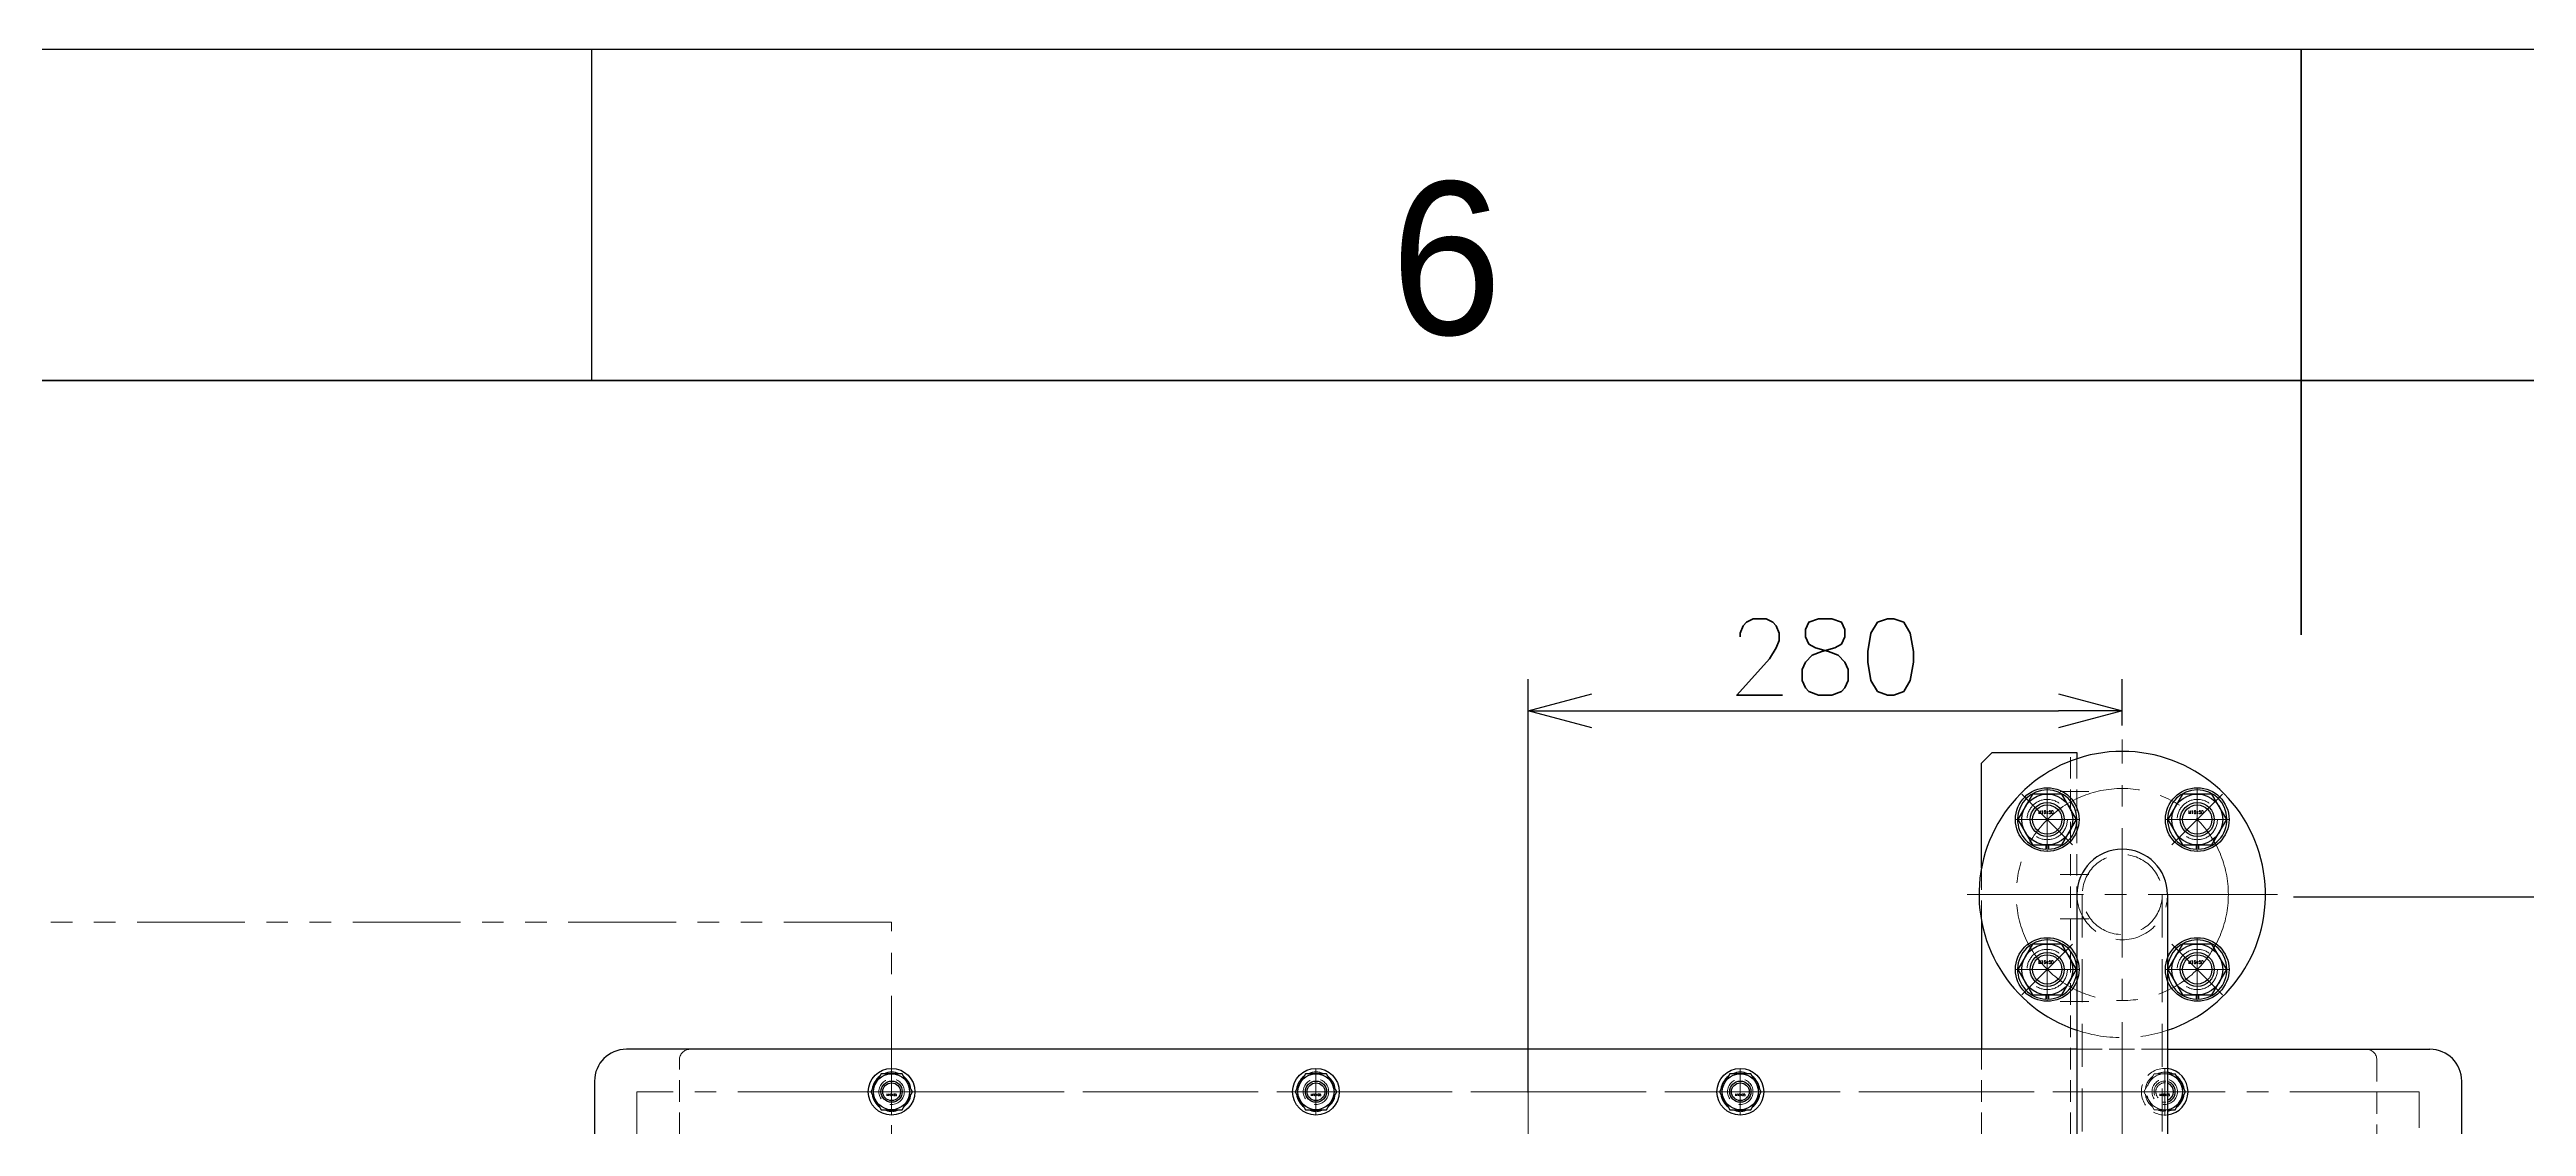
# Model space of a CAD drawing. Header units: millimetres. Extents: x 0 to 49006, y -7876 to 6995.
# Drawn here: x 31043 to 32210, y 6303 to 6811 of the extents above; entities that cross this region are included whole.
import ezdxf
from ezdxf.enums import TextEntityAlignment as Align

# ---------------------------------------------------------------- set-up
doc = ezdxf.new("R2010")
doc.units = ezdxf.units.MM
doc.header["$LTSCALE"] = 3.2
doc.header["$PDMODE"] = 99
doc.header["$PDSIZE"] = 1
for name, pattern in [('CENTER2', [28.575, 19.05, -3.175, 3.175, -3.175]), ('HIDDEN', [9.525, 6.35, -3.175]), ('HIDDEN2', [4.7625, 3.175, -1.5875]), ('PHANTOM2', [31.75, 15.875, -3.175, 3.175, -3.175, 3.175, -3.175])]:
    doc.linetypes.add(name, pattern=pattern)
for name, color, linetype, lineweight in [('01_外形線', 7, 'Continuous', 25), ('03_かくれ線', 6, 'HIDDEN2', 13), ('04_HIDDEN', 2, 'HIDDEN', 13), ('04_中心線', 1, 'CENTER2', 9), ('05_CENTER', 4, 'CENTER2', 13), ('06_PHANTOM', 2, 'PHANTOM2', 13), ('08_DIM', 3, 'Continuous', 13), ('99_図枠', 7, 'Continuous', 40)]:
    doc.layers.add(name, color=color, linetype=linetype, lineweight=lineweight)
doc.styles.add('KSS_TXT', font='txt.shx', dxfattribs={"bigfont": 'extfont2.shx'})
doc.styles.add('寸法用', font='simplex.shx', dxfattribs={"width": 0.8, "bigfont": '@extfont2.shx'})
doc.styles.add('表題用', font='MS PGothic.ttf')
doc.dimstyles.new('KSS_DIM', dxfattribs={"dimscale": 12, "dimtxt": 3, "dimasz": 2.5, "dimexe": 1.25, "dimexo": 0.625, "dimtad": 1, "dimdsep": 46, "dimtxsty": 'KSS_TXT', "dimblk": 'OPEN30', "dimcen": 0, "dimazin": 2, "dimtfac": 0.75, "dimtmove": 0, "dimatfit": 3, "dimldrblk": 'OPEN30', "dimfxl": 1.25, "dimtolj": 1, "dimarcsym": 0})

# ---------------------------------------------------------------- blocks, each defined once
blk = doc.blocks.new('_Open30')
at = {"color": 0, "linetype": 'ByBlock', "lineweight": -2}
for p, q in [((-1, 0.268), (0, 0)), ((0, 0), (-1, -0.268)), ((0, 0), (-1, 0))]:
    blk.add_line(p, q, dxfattribs=at)
blk = doc.blocks.new('*D1949')
at = {"layer": '08_DIM', "color": 0, "lineweight": -2, "transparency": 16777216}
for p, q in [((31739.7, 6319.2), (31739.7, 6514.1)), ((32019.7, 6492.2), (32019.7, 6514.1)), ((31769.7, 6499.1), (31989.7, 6499.1))]:
    blk.add_line(p, q, dxfattribs=at)
at = {"layer": 'Defpoints', "color": 0, "transparency": 16777216}
for p in [(32019.7, 6499.1), (32019.7, 6484.7), (31739.7, 6311.7)]:
    blk.add_point(p, dxfattribs=at)
at = {"layer": '08_DIM', "color": 0, "lineweight": -2, "transparency": 16777216, "xscale": 30, "yscale": 30, "zscale": 30, "rotation": 180}
blk.add_blockref('_Open30', (31739.7, 6499.1), dxfattribs=at)
at = {"layer": '08_DIM', "color": 0, "lineweight": -2, "transparency": 16777216, "xscale": 30, "yscale": 30, "zscale": 30}
blk.add_blockref('_Open30', (32019.7, 6499.1), dxfattribs=at)
at = {"layer": '08_DIM', "color": 0, "transparency": 16777216, "insert": (31879.7, 6524.6), "char_height": 36, "attachment_point": 5, "style": 'KSS_TXT'}
blk.add_mtext('\\A1;280', dxfattribs=at)
blk = doc.blocks.new('*D1950')
at = {"layer": '08_DIM', "color": 0, "lineweight": -2, "transparency": 16777216}
for p, q in [((32100.4, 6411.5), (32381, 6411.5)), ((32366, 5929.5), (32366, 6381.5)), ((32272.2, 5899.5), (32381, 5899.5))]:
    blk.add_line(p, q, dxfattribs=at)
at = {"layer": 'Defpoints', "color": 0, "transparency": 16777216}
for p in [(32092.9, 6411.5), (32366, 6411.5), (32264.7, 5899.5)]:
    blk.add_point(p, dxfattribs=at)
at = {"layer": '08_DIM', "color": 0, "lineweight": -2, "transparency": 16777216, "xscale": 30, "yscale": 30, "zscale": 30}
for p, rotation in [((32366, 6411.5), 90), ((32366, 5899.5), 270)]:
    blk.add_blockref('_Open30', p, dxfattribs=dict(at, rotation=rotation))
at = {"layer": '08_DIM', "color": 0, "transparency": 16777216, "insert": (32340.5, 6155.5), "char_height": 36, "attachment_point": 5, "rotation": 90, "style": 'KSS_TXT'}
blk.add_mtext('\\A1;512', dxfattribs=at)
blk = doc.blocks.new('*U2240')
at = {"layer": '04_中心線', "color": 0, "linetype": 'CENTER2', "transparency": 16777216}
for p, q in [((-9.5, 0), (-1.2, 0)), ((0, 1.2), (0, 9.5)), ((1.2, 0), (9.5, 0)), ((0, -9.5), (0, -1.2))]:
    blk.add_line(p, q, dxfattribs=at)
at = {"layer": '04_中心線', "color": 0, "linetype": 'Continuous', "transparency": 16777216}
for p, q in [((-0.6, 0), (0.6, 0)), ((0, -0.6), (0, 0.6))]:
    blk.add_line(p, q, dxfattribs=at)
blk = doc.blocks.new('*U2237')
at = {"layer": '04_中心線', "color": 0, "linetype": 'CENTER2', "transparency": 16777216}
for p, q in [((-9.5, 0), (-1.2, 0)), ((0, 1.2), (0, 9.5)), ((1.2, 0), (9.5, 0)), ((0, -9.5), (0, -1.2))]:
    blk.add_line(p, q, dxfattribs=at)
at = {"layer": '04_中心線', "color": 0, "linetype": 'Continuous', "transparency": 16777216}
for p, q in [((-0.6, 0), (0.6, 0)), ((0, -0.6), (0, 0.6))]:
    blk.add_line(p, q, dxfattribs=at)
blk = doc.blocks.new('*U2239')
at = {"layer": '04_中心線', "color": 0, "linetype": 'CENTER2', "transparency": 16777216}
for p, q in [((-9.5, 0), (-1.2, 0)), ((0, 1.2), (0, 9.5)), ((1.2, 0), (9.5, 0)), ((0, -9.5), (0, -1.2))]:
    blk.add_line(p, q, dxfattribs=at)
at = {"layer": '04_中心線', "color": 0, "linetype": 'Continuous', "transparency": 16777216}
for p, q in [((-0.6, 0), (0.6, 0)), ((0, -0.6), (0, 0.6))]:
    blk.add_line(p, q, dxfattribs=at)
blk = doc.blocks.new('*U2238')
at = {"layer": '04_中心線', "color": 0, "linetype": 'CENTER2', "transparency": 16777216}
for p, q in [((-9.5, 0), (-1.2, 0)), ((0, 1.2), (0, 9.5)), ((1.2, 0), (9.5, 0)), ((0, -9.5), (0, -1.2))]:
    blk.add_line(p, q, dxfattribs=at)
at = {"layer": '04_中心線', "color": 0, "linetype": 'Continuous', "transparency": 16777216}
for p, q in [((-0.6, 0), (0.6, 0)), ((0, -0.6), (0, 0.6))]:
    blk.add_line(p, q, dxfattribs=at)
blk = doc.blocks.new('*U2265')
at = {"layer": '04_中心線', "color": 0, "linetype": 'CENTER2', "transparency": 16777216}
for p, q in [((0, 88), (0, 443.5)), ((-443.5, 0), (-88, 0)), ((88, 0), (443.5, 0)), ((0, -443.5), (0, -88))]:
    blk.add_line(p, q, dxfattribs=at)
at = {"layer": '04_中心線', "color": 0, "linetype": 'Continuous', "transparency": 16777216}
for p, q in [((0, -44), (0, 44)), ((-44, 0), (44, 0))]:
    blk.add_line(p, q, dxfattribs=at)
blk = doc.blocks.new('*U2260')
at = {"layer": '04_中心線', "color": 0, "linetype": 'CENTER2', "transparency": 16777216}
for p, q in [((-9.5, 0), (-1.2, 0)), ((0, 1.2), (0, 9.5)), ((1.2, 0), (9.5, 0)), ((0, -9.5), (0, -1.2))]:
    blk.add_line(p, q, dxfattribs=at)
at = {"layer": '04_中心線', "color": 0, "linetype": 'Continuous', "transparency": 16777216}
for p, q in [((-0.6, 0), (0.6, 0)), ((0, -0.6), (0, 0.6))]:
    blk.add_line(p, q, dxfattribs=at)
blk = doc.blocks.new('*U2261')
at = {"layer": '04_中心線', "color": 0, "linetype": 'CENTER2', "transparency": 16777216}
for p, q in [((-9.5, 0), (-1.2, 0)), ((0, 1.2), (0, 9.5)), ((1.2, 0), (9.5, 0)), ((0, -9.5), (0, -1.2))]:
    blk.add_line(p, q, dxfattribs=at)
at = {"layer": '04_中心線', "color": 0, "linetype": 'Continuous', "transparency": 16777216}
for p, q in [((-0.6, 0), (0.6, 0)), ((0, -0.6), (0, 0.6))]:
    blk.add_line(p, q, dxfattribs=at)
blk = doc.blocks.new('*U2259')
at = {"layer": '04_中心線', "color": 0, "linetype": 'CENTER2', "transparency": 16777216}
for p, q in [((-9.5, 0), (-1.2, 0)), ((0, 1.2), (0, 9.5)), ((1.2, 0), (9.5, 0)), ((0, -9.5), (0, -1.2))]:
    blk.add_line(p, q, dxfattribs=at)
at = {"layer": '04_中心線', "color": 0, "linetype": 'Continuous', "transparency": 16777216}
for p, q in [((-0.6, 0), (0.6, 0)), ((0, -0.6), (0, 0.6))]:
    blk.add_line(p, q, dxfattribs=at)
blk = doc.blocks.new('*U2235')
at = {"layer": '04_中心線', "color": 0, "linetype": 'CENTER2', "transparency": 16777216}
for p, q in [((-9.5, 0), (-1.2, 0)), ((0, 1.2), (0, 9.5)), ((1.2, 0), (9.5, 0)), ((0, -9.5), (0, -1.2))]:
    blk.add_line(p, q, dxfattribs=at)
at = {"layer": '04_中心線', "color": 0, "linetype": 'Continuous', "transparency": 16777216}
for p, q in [((-0.6, 0), (0.6, 0)), ((0, -0.6), (0, 0.6))]:
    blk.add_line(p, q, dxfattribs=at)
blk = doc.blocks.new('*U2236')
at = {"layer": '04_中心線', "color": 0, "linetype": 'CENTER2', "transparency": 16777216}
for p, q in [((0, 88), (0, 443.5)), ((-443.5, 0), (-88, 0)), ((88, 0), (443.5, 0)), ((0, -443.5), (0, -88))]:
    blk.add_line(p, q, dxfattribs=at)
at = {"layer": '04_中心線', "color": 0, "linetype": 'Continuous', "transparency": 16777216}
for p, q in [((0, -44), (0, 44)), ((-44, 0), (44, 0))]:
    blk.add_line(p, q, dxfattribs=at)

msp = doc.modelspace()

# ---------------------------------------------------------------- linework, layer by layer
at = {"color": 0}
for p, q in [((31998.372, 6412.523), (31998.372, 6108.523)), ((32041.072, 6412.523), (32041.072, 6108.523))]:
    msp.add_line(p, q, dxfattribs=at)
for p, q in [((31953.372, 6400.116), (31953.372, 6339.523)), ((32041.072, 6339.523), (32164.722, 6339.523)), ((32094.481, 6339.523), (32094.481, 6339.523))]:
    msp.add_line(p, q)
msp.add_lwpolyline([(31953.372, 6424.93), (31953.372, 6474.523), (31958.372, 6479.523), (31998.372, 6479.523), (31998.372, 6476.558)])
for radius, start, end in [(67.5, 288.439088, 251.560912), (21.35, 0, 180)]:
    msp.add_arc((32019.722, 6412.523), radius, start, end, dxfattribs=at)
msp.add_arc((32039.722, 6319.523), 8.5, 279.138616, 80.861384)
at = {"layer": '01_外形線'}
for p, q in [((31998.372, 6339.523), (31314.722, 6339.523)), ((31299.722, 6324.523), (31299.722, 5474.523)), ((32179.722, 5474.523), (32179.722, 6324.523))]:
    msp.add_line(p, q, dxfattribs=at)
for points in [[(31984.967, 6433.891, 46.64522826), (31983.767, 6433.891)], [(32055.678, 6433.891, 46.64522826), (32054.478, 6433.891)], [(31984.967, 6363.181, 46.64522826), (31983.767, 6363.181)], [(32055.678, 6363.181, 46.64522826), (32054.478, 6363.181)], [(31443.242, 6328.023, 0.19886685), (31436.202, 6328.023)], [(31643.242, 6328.023, 0.19886685), (31636.202, 6328.023)], [(31843.242, 6328.023, 0.19886685), (31836.202, 6328.023)], [(31434.121, 6326.822, 0.19886685), (31430.601, 6320.725)], [(31430.601, 6318.322, 0.19886685), (31434.121, 6312.225)], [(31448.844, 6320.725, 0.19886685), (31445.324, 6326.822)], [(31445.324, 6312.225, 0.19886685), (31448.844, 6318.322)], [(31634.121, 6326.822, 0.19886685), (31630.601, 6320.725)], [(31630.601, 6318.322, 0.19886685), (31634.121, 6312.225)], [(31648.844, 6320.725, 0.19886685), (31645.324, 6326.822)], [(31645.324, 6312.225, 0.19886685), (31648.844, 6318.322)], [(31834.121, 6326.822, 0.19886685), (31830.601, 6320.725)], [(31830.601, 6318.322, 0.19886685), (31834.121, 6312.225)], [(31848.844, 6320.725, 0.19886685), (31845.324, 6326.822)], [(31845.324, 6312.225, 0.19886685), (31848.844, 6318.322)], [(32048.844, 6320.725, 0.19886685), (32045.324, 6326.822)], [(32045.324, 6312.225, 0.19886685), (32048.844, 6318.322)], [(31436.202, 6311.023, 0.08818739), (31439.347, 6310.331)], [(31440.097, 6310.331, 0.08818739), (31443.242, 6311.023)], [(31636.202, 6311.023, 0.08818739), (31639.347, 6310.331)], [(31640.097, 6310.331, 0.08818739), (31643.242, 6311.023)], [(31836.202, 6311.023, 0.08818739), (31839.347, 6310.331)], [(31840.097, 6310.331, 0.08818739), (31843.242, 6311.023)], [(32041.072, 6310.423, 0.06141218), (32043.242, 6311.023)]]:
    msp.add_lwpolyline(points, format="xyb", dxfattribs=at)
for points in [[(31977.439, 6459.879), (31970.511, 6447.879)], [(31991.295, 6459.879), (31977.439, 6459.879)], [(31998.223, 6447.879), (31991.295, 6459.879)], [(32048.149, 6459.879), (32041.221, 6447.879)], [(32062.006, 6459.879), (32048.149, 6459.879)], [(32068.934, 6447.879), (32062.006, 6459.879)], [(31970.511, 6447.879), (31977.439, 6435.879)], [(31991.295, 6435.879), (31998.223, 6447.879)], [(32041.221, 6447.879), (32048.149, 6435.879)], [(32062.006, 6435.879), (32068.934, 6447.879)], [(31977.439, 6435.879), (31991.295, 6435.879)], [(31983.767, 6435.879), (31983.767, 6433.891)], [(31984.967, 6435.879), (31984.967, 6433.891)], [(32048.149, 6435.879), (32062.006, 6435.879)], [(32054.478, 6435.879), (32054.478, 6433.891)], [(32055.678, 6435.879), (32055.678, 6433.891)], [(31977.439, 6389.168), (31970.511, 6377.168)], [(31991.295, 6389.168), (31977.439, 6389.168)], [(31998.223, 6377.168), (31991.295, 6389.168)], [(32048.149, 6389.168), (32041.221, 6377.168)], [(32062.006, 6389.168), (32048.149, 6389.168)], [(32068.934, 6377.168), (32062.006, 6389.168)], [(31970.511, 6377.168), (31977.439, 6365.168)], [(31991.295, 6365.168), (31998.223, 6377.168)], [(32041.221, 6377.168), (32048.149, 6365.168)], [(32062.006, 6365.168), (32068.934, 6377.168)], [(31977.439, 6365.168), (31991.295, 6365.168)], [(31983.767, 6365.168), (31983.767, 6363.181)], [(31984.967, 6365.168), (31984.967, 6363.181)], [(32048.149, 6365.168), (32062.006, 6365.168)], [(32054.478, 6365.168), (32054.478, 6363.181)], [(32055.678, 6365.168), (32055.678, 6363.181)], [(31434.815, 6328.023), (31429.907, 6319.523)], [(31444.63, 6328.023), (31434.815, 6328.023)], [(31449.537, 6319.523), (31444.63, 6328.023)], [(31634.815, 6328.023), (31629.907, 6319.523)], [(31644.63, 6328.023), (31634.815, 6328.023)], [(31649.537, 6319.523), (31644.63, 6328.023)], [(31834.815, 6328.023), (31829.907, 6319.523)], [(31844.63, 6328.023), (31834.815, 6328.023)], [(31849.537, 6319.523), (31844.63, 6328.023)], [(32041.072, 6328.023), (32044.63, 6328.023)], [(32049.537, 6319.523), (32044.63, 6328.023)], [(31429.907, 6319.523), (31434.815, 6311.023)], [(31444.63, 6311.023), (31449.537, 6319.523)], [(31629.907, 6319.523), (31634.815, 6311.023)], [(31644.63, 6311.023), (31649.537, 6319.523)], [(31829.907, 6319.523), (31834.815, 6311.023)], [(31844.63, 6311.023), (31849.537, 6319.523)], [(32044.63, 6311.023), (32049.537, 6319.523)], [(31434.815, 6311.023), (31444.63, 6311.023)], [(31439.347, 6311.023), (31439.347, 6310.331)], [(31440.097, 6311.023), (31440.097, 6310.331)], [(31634.815, 6311.023), (31644.63, 6311.023)], [(31639.347, 6311.023), (31639.347, 6310.331)], [(31640.097, 6311.023), (31640.097, 6310.331)], [(31834.815, 6311.023), (31844.63, 6311.023)], [(31839.347, 6311.023), (31839.347, 6310.331)], [(31840.097, 6311.023), (31840.097, 6310.331)], [(32041.072, 6311.023), (32044.63, 6311.023)]]:
    msp.add_lwpolyline(points, dxfattribs=at)
for centre, radius in [((31984.367, 6447.879), 15), ((31984.367, 6447.879), 12), ((31984.367, 6447.879), 8), ((32055.078, 6447.879), 15), ((32055.078, 6447.879), 12), ((32055.078, 6447.879), 8), ((31984.367, 6447.879), 6.918), ((32055.078, 6447.879), 6.918), ((31984.367, 6377.168), 15), ((31984.367, 6377.168), 12), ((32055.078, 6377.168), 15), ((32055.078, 6377.168), 12), ((31984.367, 6377.168), 8), ((31984.367, 6377.168), 6.918), ((32055.078, 6377.168), 8), ((32055.078, 6377.168), 6.918), ((31439.722, 6319.523), 11), ((31439.722, 6319.523), 8.5), ((31639.722, 6319.523), 11), ((31639.722, 6319.523), 8.5), ((31839.722, 6319.523), 11), ((31839.722, 6319.523), 8.5), ((31439.722, 6319.523), 5), ((31439.722, 6319.523), 4.188), ((31639.722, 6319.523), 5), ((31639.722, 6319.523), 4.188), ((31839.722, 6319.523), 5), ((31839.722, 6319.523), 4.188)]:
    msp.add_circle(centre, radius, dxfattribs=at)
for centre, radius, start, end in [((31314.722, 6324.523), 15, 90, 180), ((32164.722, 6324.523), 15, 0, 90), ((32039.722, 6319.523), 11, 277.049528, 82.939233), ((32039.722, 6319.523), 9.2, 67.505018, 81.561999), ((32039.722, 6319.523), 5, 285.200864, 74.335733), ((32039.722, 6319.523), 4.188, 288.805077, 71.194923)]:
    msp.add_arc(centre, radius, start, end, dxfattribs=at)
at = {"layer": '03_かくれ線', "transparency": 33554559}
for p, q in [((31995.372, 6299.523), (31995.372, 6479.523)), ((31998.372, 6299.523), (31998.372, 6476.558)), ((31953.372, 6424.93), (31953.372, 6400.116)), ((31953.372, 6299.523), (31953.372, 6339.523))]:
    msp.add_line(p, q, dxfattribs=at)
at = {"layer": '03_かくれ線'}
msp.add_line((31998.372, 6339.523), (32041.072, 6339.523), dxfattribs=at)
at = {"layer": '03_かくれ線', "transparency": 33554559}
msp.add_lwpolyline([(31339.722, 6299.523), (31339.722, 6334.523, -0.41421356), (31344.722, 6339.523), (32134.722, 6339.523, -0.41421356), (32139.722, 6334.523), (32139.722, 6299.523)], format="xyb", dxfattribs=at)
at = {"layer": '03_かくれ線'}
for points in [[(32034.815, 6328.023), (32029.907, 6319.523)], [(32041.072, 6328.023), (32034.815, 6328.023)], [(32029.907, 6319.523), (32034.815, 6311.023)], [(32041.072, 6311.023), (32034.815, 6311.023)], [(32039.347, 6311.023), (32039.347, 6310.331)], [(32040.097, 6311.023), (32040.097, 6310.331)]]:
    msp.add_lwpolyline(points, dxfattribs=at)
for points in [[(32034.121, 6326.822, 0.19886685), (32030.601, 6320.725)], [(32030.601, 6318.322, 0.19886685), (32034.121, 6312.225)], [(32036.202, 6311.023, 0.08818739), (32039.347, 6310.331)]]:
    msp.add_lwpolyline(points, format="xyb", dxfattribs=at)
at = {"layer": '03_かくれ線', "transparency": 33554559}
for centre in [(31439.722, 6319.523), (31639.722, 6319.523), (31839.722, 6319.523), (32039.722, 6319.523)]:
    msp.add_circle(centre, 6, dxfattribs=at)
at = {"layer": '03_かくれ線'}
for centre in [(31439.722, 6319.523), (31639.722, 6319.523), (31839.722, 6319.523), (32039.722, 6319.523)]:
    msp.add_circle(centre, 6, dxfattribs=at)
for radius, start, end in [(11, 82.939233, 277.049528), (8.5, 90, 279.138616), (9.2, 81.561999, 112.494982), (5, 84.725746, 276.431821), (4.188, 83.969964, 277.180148)]:
    msp.add_arc((32039.722, 6319.523), radius, start, end, dxfattribs=at)
at = {"layer": '04_HIDDEN'}
for p, q in [((32000.872, 6412.523), (32000.872, 6108.523)), ((32038.572, 6412.523), (32038.572, 6108.523))]:
    msp.add_line(p, q, dxfattribs=at)
for centre, radius in [((31984.367, 6447.879), 9.5), ((32055.078, 6447.879), 9.5), ((32019.722, 6412.523), 18.85), ((31984.367, 6377.168), 9.5), ((32055.078, 6377.168), 9.5)]:
    msp.add_circle(centre, radius, dxfattribs=at)
for radius, start, end in [(21.35, 180, 0), (67.5, 251.560912, 290.458551)]:
    msp.add_arc((32019.722, 6412.523), radius, start, end, dxfattribs=at)
at = {"layer": '04_中心線', "transparency": 33554559}
for p, q in [((31990.432, 6461.023), (32004.016, 6461.023)), ((31990.432, 6422.023), (32004.016, 6422.023)), ((31990.432, 6401.023), (32004.016, 6401.023)), ((31990.432, 6362.023), (32004.016, 6362.023)), ((31439.722, 6319.523), (32039.722, 6319.523))]:
    msp.add_line(p, q, dxfattribs=at)
at = {"layer": '04_中心線'}
for points in [[(31984.367, 6462.879), (31984.367, 6432.879)], [(32055.078, 6462.879), (32055.078, 6432.879)], [(31999.367, 6447.879), (31969.367, 6447.879)], [(32070.078, 6447.879), (32040.078, 6447.879)], [(31984.367, 6392.168), (31984.367, 6362.168)], [(32055.078, 6392.168), (32055.078, 6362.168)], [(31999.367, 6377.168), (31969.367, 6377.168)], [(32070.078, 6377.168), (32040.078, 6377.168)], [(31439.722, 6330.523), (31439.722, 6308.523)], [(31639.722, 6330.523), (31639.722, 6308.523)], [(31839.722, 6330.523), (31839.722, 6308.523)], [(32039.722, 6330.523), (32039.722, 6308.523)], [(31450.722, 6319.523), (31428.722, 6319.523)], [(31650.722, 6319.523), (31628.722, 6319.523)], [(31850.722, 6319.523), (31828.722, 6319.523)], [(32050.722, 6319.523), (32028.722, 6319.523)]]:
    msp.add_lwpolyline(points, dxfattribs=at)
msp.add_lwpolyline([(31319.722, 5479.523), (32159.722, 5479.523), (32159.722, 6319.523), (31319.722, 6319.523)], close=True, dxfattribs=at)
at = {"layer": '05_CENTER'}
for p, q in [((32019.722, 6108.523), (32019.722, 6485.663)), ((31996.293, 6435.953), (31972.441, 6459.804)), ((32043.152, 6435.953), (32067.003, 6459.804)), ((32092.862, 6412.523), (31946.582, 6412.523)), ((31996.293, 6389.093), (31972.441, 6365.242)), ((32043.152, 6389.093), (32067.003, 6365.242))]:
    msp.add_line(p, q, dxfattribs=at)
msp.add_circle((32019.722, 6412.523), 50, dxfattribs=at)
at = {"layer": '06_PHANTOM'}
msp.add_lwpolyline([(30439.722, 5399.523), (31439.722, 5399.523), (31439.722, 6399.523), (30439.722, 6399.523)], close=True, dxfattribs=at)
at = {"layer": '99_図枠', "lineweight": 25}
msp.add_line((31298.362, 6655.005), (31298.362, 6811.021), dxfattribs=at)
at = {"layer": '99_図枠', "lineweight": 53}
msp.add_line((32104.003, 6811.021), (32104.003, 6534.993), dxfattribs=at)
at = {"layer": '99_図枠'}
msp.add_lwpolyline([(27737.725, 130.599), (36781.832, 130.599), (36781.832, 6655.005), (27737.725, 6655.005)], close=True, dxfattribs=at)
at = {"layer": 'Defpoints'}
msp.add_lwpolyline([(27270.159, -24.719), (36937.848, -24.719), (36937.848, 6811.021), (27270.159, 6811.021)], close=True, dxfattribs=at)

# ---------------------------------------------------------------- block references
at = {"layer": '04_中心線', "linetype": 'CENTER2', "transparency": 33554559}
for name, p, rotation in [('*U2265', (31739.722, 5899.523), 270), ('*U2238', (31439.722, 6319.523), 89.99999999999999), ('*U2239', (31639.722, 6319.523), 89.99999999999999), ('*U2240', (31839.722, 6319.523), 89.99999999999999), ('*U2237', (32039.722, 6319.523), 89.99999999999999)]:
    msp.add_blockref(name, p, dxfattribs=dict(at, rotation=rotation))
at = {"layer": '04_中心線', "linetype": 'CENTER2'}
msp.add_blockref('*U2236', (31739.722, 5899.523), dxfattribs=at)
at = {"layer": '04_中心線', "linetype": 'CENTER2', "rotation": 89.99999999999999}
for name, p in [('*U2235', (31439.722, 6319.523)), ('*U2259', (31639.722, 6319.523)), ('*U2260', (31839.722, 6319.523)), ('*U2261', (32039.722, 6319.523))]:
    msp.add_blockref(name, p, dxfattribs=at)

# ---------------------------------------------------------------- texts
at = {"layer": '03_かくれ線', "style": '寸法用', "width": 0.8}
for s, height, p in [('M16×50', 1.5, (31980.166, 6450.603)), ('M16×50', 1.5, (32050.876, 6450.603)), ('M16×50', 1.5, (31980.166, 6379.893)), ('M16×50', 1.5, (32050.876, 6379.893)), ('M10×25', 1, (31437.304, 6317.57)), ('M10×25', 1, (31637.304, 6317.57)), ('M10×25', 1, (31837.304, 6317.57)), ('M10×25', 1, (32037.304, 6317.57))]:
    msp.add_text(s, height=height, dxfattribs=at).set_placement(p)
at = {"layer": '08_DIM', "insert": (30682.258, 6333.576), "char_height": 30, "attachment_point": 1, "style": 'KSS_TXT'}
msp.add_mtext_dynamic_manual_height_columns('      回収BOX\\P(W1000xH1000xD1000)', width=531.43917, gutter_width=30, heights=[123.308], dxfattribs=at)
at = {"layer": '99_図枠', "lineweight": 13, "style": '表題用'}
msp.add_text('6', height=72.007, dxfattribs=at).set_placement((31701.183, 6655.005), align=Align.BOTTOM_CENTER)

# ---------------------------------------------------------------- dimensions: what is measured, and where the dimension line sits
at = {"layer": '08_DIM', "color": 1}
dim = msp.add_linear_dim(base=(32019.722, 6499.122), p1=(31739.722, 6311.738), p2=(32019.722, 6484.663), dimstyle='KSS_DIM', dxfattribs=at)
dim.commit()
dim.dimension.update_dxf_attribs({"geometry": '*D1949', "text_midpoint": (31879.722, 6524.622)})
dim = msp.add_linear_dim(base=(32365.974, 6411.523), p1=(32264.722, 5899.523), p2=(32092.862, 6411.523), angle=90, dimstyle='KSS_DIM', dxfattribs=at)
dim.commit()
dim.dimension.update_dxf_attribs({"geometry": '*D1950', "text_midpoint": (32340.474, 6155.523)})

doc.saveas('drawing.dxf')
